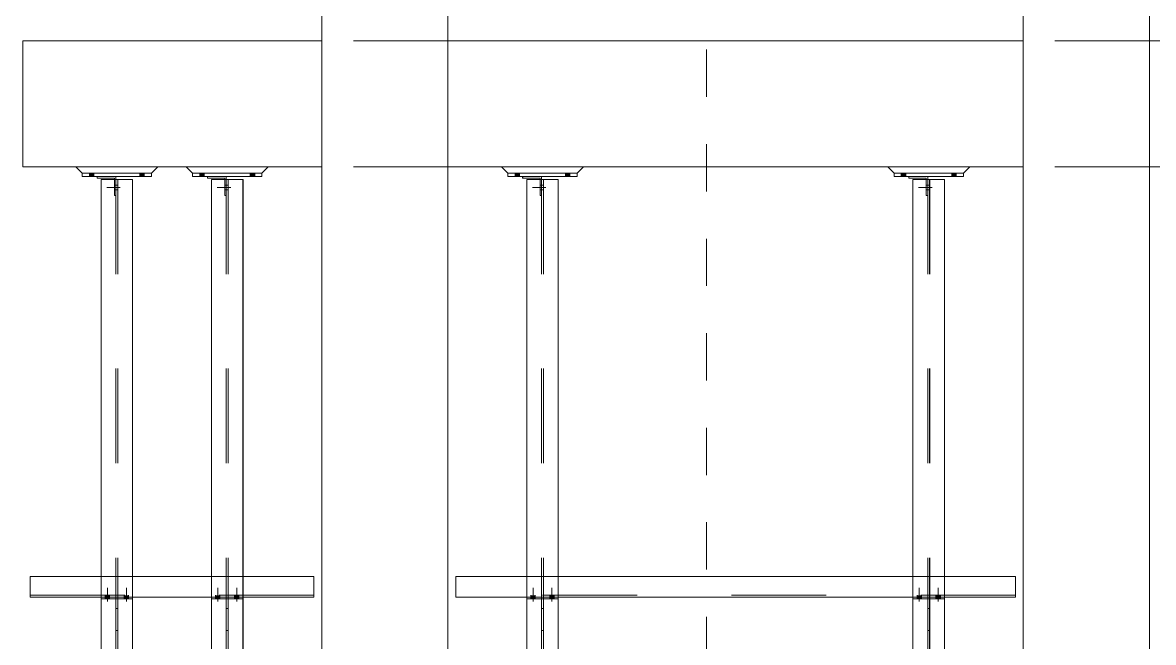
# Model space of a CAD drawing. Header units: millimetres. Extents: x 663313 to 1226001, y 1431724 to 1620898.
# Drawn here: x 663533.682 to 663537.268, y 1524736.159 to 1524738.126 of the extents above; entities that cross this region are included whole.
import ezdxf

# ---------------------------------------------------------------- set-up
doc = ezdxf.new("R2010")
doc.units = ezdxf.units.MM
for name, pattern in [('XKITLINE00', [0]), ('XKITLINE01', [4, 1, -1, 1, -1]), ('XKITLINE02', [4, 2, -2])]:
    doc.linetypes.add(name, pattern=pattern)
for name, color, linetype, lineweight in [('Bolt', 7, 'Continuous', 0), ('Part', 7, 'Continuous', 0), ('S-GRID', 7, 'Continuous', 9)]:
    doc.layers.add(name, color=color, linetype=linetype, lineweight=lineweight)
doc.layers.add('VPORT', color=7, linetype='Continuous')

# ---------------------------------------------------------------- blocks, each defined once
blk = doc.blocks.new('*A14401913')
at = {"layer": 'Part', "color": 7, "linetype": 'XKITLINE00', "lineweight": 0}
for p, q in [((272.944726, 168.991804), (266.625745, 168.991804)), ((266.625745, 168.991804), (266.625745, 166.325138)), ((287.777122, 168.991804), (275.612134, 168.991804)), ((309.611356, 168.991804), (290.444528, 168.991804)), ((267.745231, 166.325138), (266.625745, 166.325138)), ((270.078564, 166.325138), (269.478564, 166.325138)), ((272.944726, 166.325138), (271.811897, 166.325138)), ((276.745229, 166.325138), (275.612134, 166.325138)), ((284.910925, 166.325138), (278.478562, 166.325138)), ((287.777122, 166.325138), (286.644258, 166.325138)), ((291.578538, 166.325138), (290.444528, 166.325138))]:
    blk.add_line(p, q, dxfattribs=at)
at = {"layer": 'Part', "color": 7, "linetype": 'XKITLINE02', "lineweight": 0}
for p, q in [((275.612134, 168.991804), (272.944726, 168.991804)), ((290.444528, 168.991804), (287.777122, 168.991804)), ((269.478564, 166.325138), (267.745231, 166.325138)), ((271.811897, 166.325138), (270.078564, 166.325138)), ((275.612134, 166.325138), (272.944726, 166.325138)), ((278.478562, 166.325138), (276.745229, 166.325138)), ((286.644258, 166.325138), (284.910925, 166.325138)), ((290.444528, 166.325138), (287.777122, 166.325138))]:
    blk.add_line(p, q, dxfattribs=at)
blk = doc.blocks.new('*A14421915')
at = {"layer": 'Part', "color": 7, "linetype": 'XKITLINE00', "lineweight": 0}
for p, q in [((275.778058, 157.225138), (275.778058, 157.658471)), ((275.778058, 157.658471), (275.778097, 157.658471)), ((287.611045, 157.658471), (275.778058, 157.658471)), ((287.610436, 157.658471), (287.610436, 157.225138)), ((287.611006, 157.265138), (287.611006, 157.658471)), ((287.611045, 157.225138), (275.778058, 157.225138)), ((287.611006, 157.265138), (287.610436, 157.265138)), ((287.610475, 157.265138), (287.611006, 157.265138)), ((287.611045, 157.265138), (287.611045, 157.225138))]:
    blk.add_line(p, q, dxfattribs=at)
at = {"layer": 'Part', "color": 7, "linetype": 'XKITLINE02', "lineweight": 0}
for p, q in [((275.778097, 157.658471), (275.778097, 157.265138)), ((275.778629, 157.265138), (275.778629, 157.658471)), ((275.778629, 157.658471), (275.778668, 157.658471)), ((275.778668, 157.658471), (275.778668, 157.225138)), ((287.610475, 157.658471), (287.610436, 157.658471)), ((287.610475, 157.265138), (287.610475, 157.658471)), ((287.611045, 157.658471), (287.611006, 157.658471)), ((287.611045, 157.658471), (287.611045, 157.265138)), ((275.778668, 157.225138), (275.778058, 157.225138)), ((275.778097, 157.265138), (275.778629, 157.265138)), ((287.610436, 157.265138), (275.778097, 157.265138))]:
    blk.add_line(p, q, dxfattribs=at)
blk = doc.blocks.new('*A15522025')
at = {"layer": 'Bolt'}
for points in [[(268.458, 157.265), (268.458, 157.225), (268.365, 157.225), (268.365, 157.265)], [(268.459, 157.225), (268.459, 157.185), (268.365, 157.185), (268.365, 157.225)], [(268.858, 157.265), (268.858, 157.225), (268.765, 157.225), (268.765, 157.265)], [(268.859, 157.225), (268.859, 157.185), (268.765, 157.185), (268.765, 157.225)]]:
    blk.add_hatch(color=7, dxfattribs=at).paths.add_polyline_path(points, flags=17)
at = {"layer": 'Bolt', "color": 7, "linetype": 'XKITLINE00', "lineweight": 0}
for p, q in [((268.412, 157.132), (268.412, 157.418)), ((268.812, 157.132), (268.812, 157.418)), ((268.365, 157.225), (268.365, 157.265)), ((268.365, 157.185), (268.365, 157.225)), ((268.458, 157.225), (268.458, 157.265)), ((268.459, 157.185), (268.459, 157.225)), ((268.765, 157.225), (268.765, 157.265)), ((268.765, 157.185), (268.765, 157.225)), ((268.858, 157.225), (268.858, 157.265)), ((268.859, 157.185), (268.859, 157.225))]:
    blk.add_line(p, q, dxfattribs=at)
blk = doc.blocks.new('*A15532026')
at = {"layer": 'Part', "color": 7, "linetype": 'XKITLINE00', "lineweight": 0}
for p, q in [((268.591434, 156.985138), (268.591434, 157.185138)), ((268.631434, 157.185138), (268.591434, 157.185138)), ((268.631434, 156.985138), (268.631434, 157.185138)), ((268.63202, 156.518471), (268.63202, 157.185138)), ((268.591873, 156.518471), (268.591434, 156.985138)), ((268.591434, 156.985138), (268.631434, 156.985138)), ((268.631434, 156.985138), (268.631873, 156.518471)), ((268.63202, 156.518471), (268.591873, 156.518471)), ((268.631873, 156.518471), (268.63202, 156.518471))]:
    blk.add_line(p, q, dxfattribs=at)
at = {"layer": 'Part', "color": 7, "linetype": 'XKITLINE02', "lineweight": 0}
for p, q in [((268.591434, 157.185138), (268.59202, 157.185138)), ((268.59202, 157.185138), (268.59202, 156.518471)), ((268.631434, 157.185138), (268.63202, 157.185138)), ((268.63202, 157.185138), (268.631434, 157.185138)), ((268.59202, 156.518471), (268.591873, 156.518471))]:
    blk.add_line(p, q, dxfattribs=at)
blk = doc.blocks.new('*A15542027')
at = {"layer": 'Part', "color": 7, "linetype": 'XKITLINE00', "lineweight": 0}
for p, q in [((268.278101, 157.185138), (268.278101, 157.225138)), ((268.944768, 157.185138), (268.278101, 157.185138)), ((268.944768, 157.185138), (268.944768, 157.225138)), ((268.945353, 157.185138), (268.944768, 157.185138)), ((268.945353, 157.185138), (268.944768, 157.185138)), ((268.945353, 157.225138), (268.945353, 157.185138))]:
    blk.add_line(p, q, dxfattribs=at)
at = {"layer": 'Part', "color": 7, "linetype": 'XKITLINE02', "lineweight": 0}
for p, q in [((268.945353, 157.225138), (268.278101, 157.225138)), ((268.278686, 157.185138), (268.278686, 157.225138)), ((268.944768, 157.225138), (268.945353, 157.225138))]:
    blk.add_line(p, q, dxfattribs=at)
blk = doc.blocks.new('*A15552028')
at = {"layer": 'Bolt'}
for points in [[(270.792, 157.265), (270.792, 157.225), (270.698, 157.225), (270.698, 157.265)], [(270.792, 157.225), (270.792, 157.185), (270.698, 157.185), (270.698, 157.225)], [(271.192, 157.265), (271.192, 157.225), (271.098, 157.225), (271.098, 157.265)], [(271.192, 157.225), (271.192, 157.185), (271.098, 157.185), (271.098, 157.225)]]:
    blk.add_hatch(color=7, dxfattribs=at).paths.add_polyline_path(points, flags=17)
at = {"layer": 'Bolt', "color": 7, "linetype": 'XKITLINE00', "lineweight": 0}
for p, q in [((270.745, 157.132), (270.745, 157.418)), ((271.145, 157.132), (271.145, 157.418)), ((270.698, 157.225), (270.698, 157.265)), ((270.698, 157.185), (270.698, 157.225)), ((270.792, 157.225), (270.792, 157.265)), ((270.792, 157.185), (270.792, 157.225)), ((271.098, 157.225), (271.098, 157.265)), ((271.098, 157.185), (271.098, 157.225)), ((271.192, 157.225), (271.192, 157.265)), ((271.192, 157.185), (271.192, 157.225))]:
    blk.add_line(p, q, dxfattribs=at)
blk = doc.blocks.new('*A15562029')
at = {"layer": 'Part', "color": 7, "linetype": 'XKITLINE00', "lineweight": 0}
for p, q in [((270.924767, 156.985138), (270.924767, 157.185138)), ((270.964767, 157.185138), (270.924767, 157.185138)), ((270.964767, 156.985138), (270.964767, 157.185138)), ((270.965352, 156.518471), (270.965352, 157.185138)), ((270.925206, 156.518471), (270.924767, 156.985138)), ((270.924767, 156.985138), (270.964767, 156.985138)), ((270.964767, 156.985138), (270.965206, 156.518471)), ((270.965352, 156.518471), (270.925206, 156.518471)), ((270.965206, 156.518471), (270.965352, 156.518471))]:
    blk.add_line(p, q, dxfattribs=at)
at = {"layer": 'Part', "color": 7, "linetype": 'XKITLINE02', "lineweight": 0}
for p, q in [((270.924767, 157.185138), (270.925352, 157.185138)), ((270.925352, 157.185138), (270.925352, 156.518471)), ((270.964767, 157.185138), (270.965352, 157.185138)), ((270.965352, 157.185138), (270.964767, 157.185138)), ((270.925352, 156.518471), (270.925206, 156.518471))]:
    blk.add_line(p, q, dxfattribs=at)
blk = doc.blocks.new('*A15572030')
at = {"layer": 'Part', "color": 7, "linetype": 'XKITLINE00', "lineweight": 0}
for p, q in [((270.611434, 157.185138), (270.611434, 157.225138)), ((271.2781, 157.185138), (270.611434, 157.185138)), ((271.2781, 157.185138), (271.2781, 157.225138)), ((271.278686, 157.185138), (271.2781, 157.185138)), ((271.278686, 157.185138), (271.2781, 157.185138)), ((271.278686, 157.225138), (271.278686, 157.185138))]:
    blk.add_line(p, q, dxfattribs=at)
at = {"layer": 'Part', "color": 7, "linetype": 'XKITLINE02', "lineweight": 0}
for p, q in [((271.278686, 157.225138), (270.611434, 157.225138)), ((270.612019, 157.185138), (270.612019, 157.225138)), ((271.2781, 157.225138), (271.278686, 157.225138))]:
    blk.add_line(p, q, dxfattribs=at)
blk = doc.blocks.new('*A15682041')
at = {"layer": 'Part', "color": 7, "linetype": 'XKITLINE00', "lineweight": 0}
for p, q in [((266.778108, 157.225138), (266.778108, 157.658471)), ((266.778108, 157.658471), (266.778147, 157.658471)), ((272.778668, 157.658471), (266.778108, 157.658471)), ((272.778059, 157.658471), (272.778059, 157.225138)), ((272.778629, 157.265138), (272.778629, 157.658471)), ((272.778668, 157.225138), (266.778108, 157.225138)), ((272.778629, 157.265138), (272.778059, 157.265138)), ((272.778098, 157.265138), (272.778629, 157.265138)), ((272.778668, 157.265138), (272.778668, 157.225138))]:
    blk.add_line(p, q, dxfattribs=at)
at = {"layer": 'Part', "color": 7, "linetype": 'XKITLINE02', "lineweight": 0}
for p, q in [((266.778147, 157.658471), (266.778147, 157.265138)), ((266.778678, 157.265138), (266.778678, 157.658471)), ((266.778678, 157.658471), (266.778717, 157.658471)), ((266.778717, 157.658471), (266.778717, 157.225138)), ((272.778098, 157.658471), (272.778059, 157.658471)), ((272.778098, 157.265138), (272.778098, 157.658471)), ((272.778668, 157.658471), (272.778629, 157.658471)), ((272.778668, 157.658471), (272.778668, 157.265138)), ((266.778717, 157.225138), (266.778108, 157.225138)), ((266.778147, 157.265138), (266.778678, 157.265138)), ((272.778059, 157.265138), (266.778147, 157.265138))]:
    blk.add_line(p, q, dxfattribs=at)
blk = doc.blocks.new('*A15692042')
at = {"layer": 'Part', "color": 7, "linetype": 'XKITLINE00', "lineweight": 0}
for p, q in [((268.945353, 166.058471), (268.278686, 166.058471)), ((268.278686, 166.058471), (268.278686, 157.658471)), ((268.945392, 166.058471), (268.945353, 166.058471)), ((268.945801, 166.058471), (268.945353, 166.058471)), ((268.945353, 166.058471), (268.945353, 157.658471)), ((268.945801, 166.058471), (268.945801, 157.658471)), ((268.94584, 166.058471), (268.945801, 166.058471)), ((268.278686, 157.185138), (268.278686, 154.658471)), ((268.945353, 157.225138), (268.945353, 154.658471)), ((268.945801, 157.225138), (268.945801, 154.658471)), ((268.278725, 154.658471), (268.278686, 154.658471)), ((268.278686, 154.658471), (268.945353, 154.658471)), ((268.945353, 154.658471), (268.945392, 154.658471)), ((268.945801, 154.658471), (268.945353, 154.658471)), ((268.945801, 154.658471), (268.94584, 154.658471))]:
    blk.add_line(p, q, dxfattribs=at)
at = {"layer": 'Part', "color": 7, "linetype": 'XKITLINE02', "lineweight": 0}
for p, q in [((268.278725, 166.058471), (268.278725, 154.658471)), ((268.279135, 166.058471), (268.279135, 154.658471)), ((268.279174, 154.658471), (268.279174, 166.058471)), ((268.592059, 166.058471), (268.592059, 154.658471)), ((268.592468, 166.058471), (268.592468, 154.658471)), ((268.632059, 166.058471), (268.632059, 154.658471)), ((268.632468, 166.058471), (268.632468, 154.658471)), ((268.94584, 166.058471), (268.945353, 166.058471)), ((268.945392, 154.658471), (268.945392, 166.058471)), ((268.94584, 154.658471), (268.94584, 166.058471)), ((268.278686, 157.658471), (268.278686, 157.185138)), ((268.945353, 157.658471), (268.945353, 157.225138)), ((268.945801, 157.658471), (268.945801, 157.225138)), ((268.94584, 154.658471), (268.945353, 154.658471))]:
    blk.add_line(p, q, dxfattribs=at)
blk = doc.blocks.new('*A15702043')
at = {"layer": 'Part', "color": 7, "linetype": 'XKITLINE00', "lineweight": 0}
for p, q in [((271.278686, 166.058471), (270.612019, 166.058471)), ((270.612019, 166.058471), (270.612019, 157.658471)), ((271.278725, 166.058471), (271.278686, 166.058471)), ((271.279134, 166.058471), (271.278686, 166.058471)), ((271.278686, 166.058471), (271.278686, 157.658471)), ((271.279134, 166.058471), (271.279134, 157.658471)), ((271.279173, 166.058471), (271.279134, 166.058471)), ((270.612019, 157.185138), (270.612019, 154.658471)), ((271.278686, 157.225138), (271.278686, 154.658471)), ((271.279134, 157.225138), (271.279134, 154.658471)), ((270.612058, 154.658471), (270.612019, 154.658471)), ((270.612019, 154.658471), (271.278686, 154.658471)), ((271.278686, 154.658471), (271.278725, 154.658471)), ((271.279134, 154.658471), (271.278686, 154.658471)), ((271.279134, 154.658471), (271.279173, 154.658471))]:
    blk.add_line(p, q, dxfattribs=at)
at = {"layer": 'Part', "color": 7, "linetype": 'XKITLINE02', "lineweight": 0}
for p, q in [((270.612058, 166.058471), (270.612058, 154.658471)), ((270.612468, 166.058471), (270.612468, 154.658471)), ((270.612507, 154.658471), (270.612507, 166.058471)), ((270.925391, 166.058471), (270.925391, 154.658471)), ((270.925801, 166.058471), (270.925801, 154.658471)), ((270.965391, 166.058471), (270.965391, 154.658471)), ((270.965801, 166.058471), (270.965801, 154.658471)), ((271.279173, 166.058471), (271.278686, 166.058471)), ((271.278725, 154.658471), (271.278725, 166.058471)), ((271.279173, 154.658471), (271.279173, 166.058471)), ((270.612019, 157.658471), (270.612019, 157.185138)), ((271.278686, 157.658471), (271.278686, 157.225138)), ((271.279134, 157.658471), (271.279134, 157.225138)), ((271.279173, 154.658471), (271.278686, 154.658471))]:
    blk.add_line(p, q, dxfattribs=at)
blk = doc.blocks.new('*A15712044')
at = {"layer": 'Bolt'}
for points in [[(268.126, 166.192), (268.126, 166.125), (268.032, 166.125), (268.032, 166.192)], [(269.192, 166.192), (269.192, 166.125), (269.099, 166.125), (269.099, 166.192)]]:
    blk.add_hatch(color=7, dxfattribs=at).paths.add_polyline_path(points, flags=17)
at = {"layer": 'Bolt', "color": 7, "linetype": 'XKITLINE00', "lineweight": 0}
for p, q in [((268.032, 166.192), (268.032, 166.125)), ((268.079, 166.192), (268.079, 166.125)), ((268.126, 166.192), (268.126, 166.125)), ((269.099, 166.192), (269.099, 166.125)), ((269.146, 166.192), (269.146, 166.125)), ((269.192, 166.192), (269.192, 166.125))]:
    blk.add_line(p, q, dxfattribs=at)
blk = doc.blocks.new('*A15722045')
at = {"layer": 'Bolt', "color": 7, "linetype": 'XKITLINE02', "lineweight": 0}
for p, q in [((268.592358, 165.938471), (268.559025, 165.938471)), ((268.632297, 165.938471), (268.592297, 165.938471)), ((268.685063, 165.891804), (268.39893, 165.891804)), ((268.592168, 165.845138), (268.558835, 165.845138)), ((268.632229, 165.845138), (268.592229, 165.845138))]:
    blk.add_line(p, q, dxfattribs=at)
blk = doc.blocks.new('*A15732046')
at = {"layer": 'Part', "color": 7, "linetype": 'XKITLINE00', "lineweight": 0}
for p, q in [((268.192117, 166.125138), (268.192117, 166.091804)), ((268.192117, 166.091804), (268.558784, 166.091804)), ((268.558784, 166.091804), (268.558784, 166.058471)), ((268.592117, 166.125138), (268.592117, 166.058471)), ((268.59241, 166.125138), (268.59241, 166.058471))]:
    blk.add_line(p, q, dxfattribs=at)
at = {"layer": 'Part', "color": 7, "linetype": 'XKITLINE02', "lineweight": 0}
for p, q in [((268.59241, 166.125138), (268.192117, 166.125138)), ((268.19241, 166.091804), (268.19241, 166.125138)), ((268.559076, 166.091804), (268.558784, 166.091804)), ((268.558784, 166.058471), (268.558784, 165.725138)), ((268.559076, 165.725138), (268.559076, 166.091804)), ((268.592117, 166.058471), (268.592117, 165.725138)), ((268.59241, 166.058471), (268.59241, 165.725138)), ((268.59241, 165.725138), (268.558784, 165.725138))]:
    blk.add_line(p, q, dxfattribs=at)
blk = doc.blocks.new('*A15742047')
at = {"layer": 'Part', "color": 7, "linetype": 'XKITLINE00', "lineweight": 0}
for p, q in [((267.878662, 166.191804), (267.745231, 166.325138)), ((269.478564, 166.325138), (267.745231, 166.325138)), ((269.345328, 166.191804), (267.878662, 166.191804)), ((269.345328, 166.191804), (269.478564, 166.325138)), ((269.345865, 166.191804), (269.345328, 166.191804)), ((269.345865, 166.191804), (269.479296, 166.325138)), ((269.478564, 166.325138), (269.478819, 166.325138))]:
    blk.add_line(p, q, dxfattribs=at)
at = {"layer": 'Part', "color": 7, "linetype": 'XKITLINE02', "lineweight": 0}
for p, q in [((267.745963, 166.325138), (267.879198, 166.191804)), ((267.879198, 166.191804), (267.878662, 166.191804)), ((269.479296, 166.325138), (269.478564, 166.325138)), ((269.478819, 166.325138), (269.479296, 166.325138))]:
    blk.add_line(p, q, dxfattribs=at)
blk = doc.blocks.new('*A15752048')
at = {"layer": 'Part', "color": 7, "linetype": 'XKITLINE00', "lineweight": 0}
for p, q in [((269.345328, 166.191804), (267.878662, 166.191804)), ((267.878662, 166.191804), (267.878662, 166.125138)), ((269.345865, 166.191804), (269.345328, 166.191804)), ((269.345328, 166.191804), (269.345865, 166.191804)), ((269.345328, 166.125138), (269.345328, 166.191804)), ((269.345865, 166.125138), (269.345865, 166.191804)), ((269.345328, 166.125138), (267.878662, 166.125138)), ((269.345328, 166.125138), (269.345865, 166.125138)), ((269.345865, 166.125138), (269.345328, 166.125138))]:
    blk.add_line(p, q, dxfattribs=at)
at = {"layer": 'Part', "color": 7, "linetype": 'XKITLINE02', "lineweight": 0}
blk.add_line((267.879198, 166.125138), (267.879198, 166.191804), dxfattribs=at)
blk = doc.blocks.new('*A15762049')
at = {"layer": 'Bolt'}
for points in [[(270.459, 166.192), (270.459, 166.125), (270.366, 166.125), (270.366, 166.192)], [(271.526, 166.192), (271.526, 166.125), (271.432, 166.125), (271.432, 166.192)]]:
    blk.add_hatch(color=7, dxfattribs=at).paths.add_polyline_path(points, flags=17)
at = {"layer": 'Bolt', "color": 7, "linetype": 'XKITLINE00', "lineweight": 0}
for p, q in [((270.366, 166.192), (270.366, 166.125)), ((270.412, 166.192), (270.412, 166.125)), ((270.459, 166.192), (270.459, 166.125)), ((271.432, 166.192), (271.432, 166.125)), ((271.479, 166.192), (271.479, 166.125)), ((271.526, 166.192), (271.526, 166.125))]:
    blk.add_line(p, q, dxfattribs=at)
blk = doc.blocks.new('*A15772050')
at = {"layer": 'Bolt', "color": 7, "linetype": 'XKITLINE02', "lineweight": 0}
for p, q in [((270.925691, 165.938471), (270.892358, 165.938471)), ((270.96563, 165.938471), (270.92563, 165.938471)), ((271.018396, 165.891804), (270.732263, 165.891804)), ((270.925501, 165.845138), (270.892168, 165.845138)), ((270.965562, 165.845138), (270.925562, 165.845138))]:
    blk.add_line(p, q, dxfattribs=at)
blk = doc.blocks.new('*A15782051')
at = {"layer": 'Part', "color": 7, "linetype": 'XKITLINE00', "lineweight": 0}
for p, q in [((270.52545, 166.125138), (270.52545, 166.091804)), ((270.52545, 166.091804), (270.892116, 166.091804)), ((270.892116, 166.091804), (270.892116, 166.058471)), ((270.92545, 166.125138), (270.92545, 166.058471)), ((270.925742, 166.125138), (270.925742, 166.058471))]:
    blk.add_line(p, q, dxfattribs=at)
at = {"layer": 'Part', "color": 7, "linetype": 'XKITLINE02', "lineweight": 0}
for p, q in [((270.925742, 166.125138), (270.52545, 166.125138)), ((270.525742, 166.091804), (270.525742, 166.125138)), ((270.892409, 166.091804), (270.892116, 166.091804)), ((270.892116, 166.058471), (270.892116, 165.725138)), ((270.892409, 165.725138), (270.892409, 166.091804)), ((270.92545, 166.058471), (270.92545, 165.725138)), ((270.925742, 166.058471), (270.925742, 165.725138)), ((270.925742, 165.725138), (270.892116, 165.725138))]:
    blk.add_line(p, q, dxfattribs=at)
blk = doc.blocks.new('*A15792052')
at = {"layer": 'Part', "color": 7, "linetype": 'XKITLINE00', "lineweight": 0}
for p, q in [((270.211995, 166.191804), (270.078564, 166.325138)), ((271.811897, 166.325138), (270.078564, 166.325138)), ((271.678661, 166.191804), (270.211995, 166.191804)), ((271.678661, 166.191804), (271.811897, 166.325138)), ((271.679197, 166.191804), (271.678661, 166.191804)), ((271.812628, 166.325138), (271.679197, 166.191804)), ((271.811897, 166.325138), (271.812152, 166.325138))]:
    blk.add_line(p, q, dxfattribs=at)
at = {"layer": 'Part', "color": 7, "linetype": 'XKITLINE02', "lineweight": 0}
for p, q in [((270.079295, 166.325138), (270.212531, 166.191804)), ((270.212531, 166.191804), (270.211995, 166.191804)), ((271.812628, 166.325138), (271.811897, 166.325138)), ((271.812152, 166.325138), (271.812628, 166.325138))]:
    blk.add_line(p, q, dxfattribs=at)
blk = doc.blocks.new('*A15802053')
at = {"layer": 'Part', "color": 7, "linetype": 'XKITLINE00', "lineweight": 0}
for p, q in [((271.678661, 166.191804), (270.211995, 166.191804)), ((270.211995, 166.191804), (270.211995, 166.125138)), ((271.679197, 166.191804), (271.678661, 166.191804)), ((271.678661, 166.191804), (271.679197, 166.191804)), ((271.678661, 166.125138), (271.678661, 166.191804)), ((271.679197, 166.125138), (271.679197, 166.191804)), ((271.678661, 166.125138), (270.211995, 166.125138)), ((271.678661, 166.125138), (271.679197, 166.125138)), ((271.679197, 166.125138), (271.678661, 166.125138))]:
    blk.add_line(p, q, dxfattribs=at)
at = {"layer": 'Part', "color": 7, "linetype": 'XKITLINE02', "lineweight": 0}
blk.add_line((270.212531, 166.125138), (270.212531, 166.191804), dxfattribs=at)
blk = doc.blocks.new('*A15812054')
at = {"layer": 'Part', "color": 7, "linetype": 'XKITLINE02', "lineweight": 0}
for p, q in [((272.944726, 177.725138), (272.944726, 175.058471)), ((275.612611, 177.725138), (272.944726, 177.725138)), ((272.945945, 154.391804), (272.945945, 177.725138)), ((275.611391, 177.725138), (275.611391, 175.058471)), ((275.611391, 177.725138), (275.612611, 177.725138)), ((275.612611, 177.725138), (275.612611, 175.058471)), ((275.612611, 168.991804), (275.612611, 166.325138)), ((275.612611, 154.391804), (275.611391, 154.391804)), ((275.611391, 154.391804), (275.612611, 154.391804))]:
    blk.add_line(p, q, dxfattribs=at)
at = {"layer": 'Part', "color": 7, "linetype": 'XKITLINE00', "lineweight": 0}
for p, q in [((272.944726, 175.058471), (272.944726, 154.391804)), ((275.611391, 175.058471), (275.611391, 154.391804)), ((275.612611, 175.058471), (275.612611, 168.991804)), ((275.612611, 166.325138), (275.612611, 154.391804)), ((275.611391, 154.391804), (272.944726, 154.391804))]:
    blk.add_line(p, q, dxfattribs=at)
blk = doc.blocks.new('*A18442317')
at = {"layer": 'S-GRID', "color": 7, "linetype": 'XKITLINE01', "lineweight": 0}
blk.add_line((281.07659, 113.807465), (281.07659, 234.909797), dxfattribs=at)
blk = doc.blocks.new('*A18992372')
at = {"layer": 'Bolt'}
for points in [[(277.126, 166.192), (277.126, 166.125), (277.032, 166.125), (277.032, 166.192)], [(278.192, 166.192), (278.192, 166.125), (278.099, 166.125), (278.099, 166.192)]]:
    blk.add_hatch(color=7, dxfattribs=at).paths.add_polyline_path(points, flags=17)
at = {"layer": 'Bolt', "color": 7, "linetype": 'XKITLINE00', "lineweight": 0}
for p, q in [((277.032, 166.192), (277.032, 166.125)), ((277.079, 166.192), (277.079, 166.125)), ((277.126, 166.192), (277.126, 166.125)), ((278.099, 166.192), (278.099, 166.125)), ((278.146, 166.192), (278.146, 166.125)), ((278.192, 166.192), (278.192, 166.125))]:
    blk.add_line(p, q, dxfattribs=at)
blk = doc.blocks.new('*A19002373')
at = {"layer": 'Bolt', "color": 7, "linetype": 'XKITLINE02', "lineweight": 0}
for p, q in [((277.592356, 165.938471), (277.559023, 165.938471)), ((277.632295, 165.938471), (277.592295, 165.938471)), ((277.685061, 165.891804), (277.398928, 165.891804)), ((277.592166, 165.845138), (277.558833, 165.845138)), ((277.632227, 165.845138), (277.592227, 165.845138))]:
    blk.add_line(p, q, dxfattribs=at)
blk = doc.blocks.new('*A19012374')
at = {"layer": 'Part', "color": 7, "linetype": 'XKITLINE00', "lineweight": 0}
for p, q in [((277.192115, 166.125138), (277.192115, 166.091804)), ((277.192115, 166.091804), (277.558781, 166.091804)), ((277.558781, 166.091804), (277.558781, 166.058471)), ((277.592115, 166.125138), (277.592115, 166.058471)), ((277.592407, 166.125138), (277.592407, 166.058471))]:
    blk.add_line(p, q, dxfattribs=at)
at = {"layer": 'Part', "color": 7, "linetype": 'XKITLINE02', "lineweight": 0}
for p, q in [((277.592407, 166.125138), (277.192115, 166.125138)), ((277.192407, 166.091804), (277.192407, 166.125138)), ((277.559074, 166.091804), (277.558781, 166.091804)), ((277.558781, 166.058471), (277.558781, 165.725138)), ((277.559074, 165.725138), (277.559074, 166.091804)), ((277.592115, 166.058471), (277.592115, 165.725138)), ((277.592407, 166.058471), (277.592407, 165.725138)), ((277.592407, 165.725138), (277.558781, 165.725138))]:
    blk.add_line(p, q, dxfattribs=at)
blk = doc.blocks.new('*A19022375')
at = {"layer": 'Part', "color": 7, "linetype": 'XKITLINE00', "lineweight": 0}
for p, q in [((276.87866, 166.191804), (276.745229, 166.325138)), ((278.478562, 166.325138), (276.745229, 166.325138)), ((278.345326, 166.191804), (276.87866, 166.191804)), ((278.345326, 166.191804), (278.478562, 166.325138)), ((278.345862, 166.191804), (278.345326, 166.191804)), ((278.479293, 166.325138), (278.345862, 166.191804)), ((278.478562, 166.325138), (278.478816, 166.325138))]:
    blk.add_line(p, q, dxfattribs=at)
at = {"layer": 'Part', "color": 7, "linetype": 'XKITLINE02', "lineweight": 0}
for p, q in [((276.74596, 166.325138), (276.879196, 166.191804)), ((276.879196, 166.191804), (276.87866, 166.191804)), ((278.479293, 166.325138), (278.478562, 166.325138)), ((278.478816, 166.325138), (278.479293, 166.325138))]:
    blk.add_line(p, q, dxfattribs=at)
blk = doc.blocks.new('*A19032376')
at = {"layer": 'Part', "color": 7, "linetype": 'XKITLINE00', "lineweight": 0}
for p, q in [((278.345326, 166.191804), (276.87866, 166.191804)), ((276.87866, 166.191804), (276.87866, 166.125138)), ((278.345862, 166.191804), (278.345326, 166.191804)), ((278.345326, 166.191804), (278.345862, 166.191804)), ((278.345326, 166.125138), (278.345326, 166.191804)), ((278.345862, 166.125138), (278.345862, 166.191804)), ((278.345326, 166.125138), (276.87866, 166.125138)), ((278.345326, 166.125138), (278.345862, 166.125138)), ((278.345862, 166.125138), (278.345326, 166.125138))]:
    blk.add_line(p, q, dxfattribs=at)
at = {"layer": 'Part', "color": 7, "linetype": 'XKITLINE02', "lineweight": 0}
blk.add_line((276.879196, 166.125138), (276.879196, 166.191804), dxfattribs=at)
blk = doc.blocks.new('*A19042377')
at = {"layer": 'Part', "color": 7, "linetype": 'XKITLINE00', "lineweight": 0}
for p, q in [((286.111047, 166.058471), (285.44438, 166.058471)), ((285.44438, 166.058471), (285.44438, 157.658471)), ((286.111086, 166.058471), (286.111047, 166.058471)), ((286.111496, 166.058471), (286.111047, 166.058471)), ((286.111047, 166.058471), (286.111047, 157.658471)), ((286.111496, 166.058471), (286.111496, 157.658471)), ((286.111535, 166.058471), (286.111496, 166.058471)), ((285.44438, 157.185138), (285.44438, 154.658471)), ((286.111047, 157.225138), (286.111047, 154.658471)), ((286.111496, 157.225138), (286.111496, 154.658471)), ((285.444419, 154.658471), (285.44438, 154.658471)), ((285.44438, 154.658471), (286.111047, 154.658471)), ((286.111047, 154.658471), (286.111086, 154.658471)), ((286.111496, 154.658471), (286.111047, 154.658471)), ((286.111496, 154.658471), (286.111535, 154.658471))]:
    blk.add_line(p, q, dxfattribs=at)
at = {"layer": 'Part', "color": 7, "linetype": 'XKITLINE02', "lineweight": 0}
for p, q in [((285.444419, 166.058471), (285.444419, 154.658471)), ((285.444829, 166.058471), (285.444829, 154.658471)), ((285.444868, 154.658471), (285.444868, 166.058471)), ((285.757753, 166.058471), (285.757753, 154.658471)), ((285.758162, 166.058471), (285.758162, 154.658471)), ((285.797753, 166.058471), (285.797753, 154.658471)), ((285.798162, 166.058471), (285.798162, 154.658471)), ((286.111535, 166.058471), (286.111047, 166.058471)), ((286.111086, 154.658471), (286.111086, 166.058471)), ((286.111535, 154.658471), (286.111535, 166.058471)), ((285.44438, 157.658471), (285.44438, 157.185138)), ((286.111047, 157.658471), (286.111047, 157.225138)), ((286.111496, 157.658471), (286.111496, 157.225138)), ((286.111535, 154.658471), (286.111047, 154.658471))]:
    blk.add_line(p, q, dxfattribs=at)
blk = doc.blocks.new('*A19062379')
at = {"layer": 'Bolt'}
for points in [[(285.291, 166.192), (285.291, 166.125), (285.198, 166.125), (285.198, 166.192)], [(286.358, 166.192), (286.358, 166.125), (286.265, 166.125), (286.265, 166.192)]]:
    blk.add_hatch(color=7, dxfattribs=at).paths.add_polyline_path(points, flags=17)
at = {"layer": 'Bolt', "color": 7, "linetype": 'XKITLINE00', "lineweight": 0}
for p, q in [((285.198, 166.192), (285.198, 166.125)), ((285.245, 166.192), (285.245, 166.125)), ((285.291, 166.192), (285.291, 166.125)), ((286.265, 166.192), (286.265, 166.125)), ((286.311, 166.192), (286.311, 166.125)), ((286.358, 166.192), (286.358, 166.125))]:
    blk.add_line(p, q, dxfattribs=at)
blk = doc.blocks.new('*A19072380')
at = {"layer": 'Bolt', "color": 7, "linetype": 'XKITLINE02', "lineweight": 0}
for p, q in [((285.758053, 165.938471), (285.724719, 165.938471)), ((285.797992, 165.938471), (285.757992, 165.938471)), ((285.850757, 165.891804), (285.564624, 165.891804)), ((285.757862, 165.845138), (285.724529, 165.845138)), ((285.797923, 165.845138), (285.757923, 165.845138))]:
    blk.add_line(p, q, dxfattribs=at)
blk = doc.blocks.new('*A19082381')
at = {"layer": 'Part', "color": 7, "linetype": 'XKITLINE00', "lineweight": 0}
for p, q in [((285.357811, 166.125138), (285.357811, 166.091804)), ((285.357811, 166.091804), (285.724478, 166.091804)), ((285.724478, 166.091804), (285.724478, 166.058471)), ((285.757811, 166.125138), (285.757811, 166.058471)), ((285.758104, 166.125138), (285.758104, 166.058471))]:
    blk.add_line(p, q, dxfattribs=at)
at = {"layer": 'Part', "color": 7, "linetype": 'XKITLINE02', "lineweight": 0}
for p, q in [((285.758104, 166.125138), (285.357811, 166.125138)), ((285.358104, 166.091804), (285.358104, 166.125138)), ((285.72477, 166.091804), (285.724478, 166.091804)), ((285.724478, 166.058471), (285.724478, 165.725138)), ((285.72477, 165.725138), (285.72477, 166.091804)), ((285.757811, 166.058471), (285.757811, 165.725138)), ((285.758104, 166.058471), (285.758104, 165.725138)), ((285.758104, 165.725138), (285.724478, 165.725138))]:
    blk.add_line(p, q, dxfattribs=at)
blk = doc.blocks.new('*A19092382')
at = {"layer": 'Part', "color": 7, "linetype": 'XKITLINE00', "lineweight": 0}
for p, q in [((285.044356, 166.191804), (284.910925, 166.325138)), ((286.644258, 166.325138), (284.910925, 166.325138)), ((286.511022, 166.191804), (285.044356, 166.191804)), ((286.511022, 166.191804), (286.644258, 166.325138)), ((286.511559, 166.191804), (286.511022, 166.191804)), ((286.64499, 166.325138), (286.511559, 166.191804)), ((286.644258, 166.325138), (286.644511, 166.325138))]:
    blk.add_line(p, q, dxfattribs=at)
at = {"layer": 'Part', "color": 7, "linetype": 'XKITLINE02', "lineweight": 0}
for p, q in [((284.911657, 166.325138), (285.044893, 166.191804)), ((285.044893, 166.191804), (285.044356, 166.191804)), ((286.64499, 166.325138), (286.644258, 166.325138)), ((286.644511, 166.325138), (286.64499, 166.325138))]:
    blk.add_line(p, q, dxfattribs=at)
blk = doc.blocks.new('*A19102383')
at = {"layer": 'Part', "color": 7, "linetype": 'XKITLINE00', "lineweight": 0}
for p, q in [((286.511022, 166.191804), (285.044356, 166.191804)), ((285.044356, 166.191804), (285.044356, 166.125138)), ((286.511559, 166.191804), (286.511022, 166.191804)), ((286.511022, 166.191804), (286.511559, 166.191804)), ((286.511022, 166.125138), (286.511022, 166.191804)), ((286.511559, 166.125138), (286.511559, 166.191804)), ((286.511022, 166.125138), (285.044356, 166.125138)), ((286.511022, 166.125138), (286.511559, 166.125138)), ((286.511559, 166.125138), (286.511022, 166.125138))]:
    blk.add_line(p, q, dxfattribs=at)
at = {"layer": 'Part', "color": 7, "linetype": 'XKITLINE02', "lineweight": 0}
blk.add_line((285.044893, 166.125138), (285.044893, 166.191804), dxfattribs=at)
blk = doc.blocks.new('*A19682441')
at = {"layer": 'Part', "color": 7, "linetype": 'XKITLINE02', "lineweight": 0}
for p, q in [((287.777122, 177.725138), (287.777122, 175.058471)), ((290.445007, 177.725138), (287.777122, 177.725138)), ((287.778341, 154.391804), (287.778341, 177.725138)), ((290.443788, 177.725138), (290.443788, 175.058471)), ((290.443788, 177.725138), (290.445007, 177.725138)), ((290.445007, 177.725138), (290.445007, 175.058471)), ((290.445007, 168.991804), (290.445007, 166.325138)), ((290.445007, 154.391804), (290.443788, 154.391804)), ((290.443788, 154.391804), (290.445007, 154.391804))]:
    blk.add_line(p, q, dxfattribs=at)
at = {"layer": 'Part', "color": 7, "linetype": 'XKITLINE00', "lineweight": 0}
for p, q in [((287.777122, 175.058471), (287.777122, 154.391804)), ((290.443788, 175.058471), (290.443788, 154.391804)), ((290.445007, 175.058471), (290.445007, 168.991804)), ((290.445007, 166.325138), (290.445007, 154.391804)), ((290.443788, 154.391804), (287.777122, 154.391804))]:
    blk.add_line(p, q, dxfattribs=at)
blk = doc.blocks.new('*A19742447')
at = {"layer": 'Part', "color": 7, "linetype": 'XKITLINE00', "lineweight": 0}
for p, q in [((277.278099, 157.185138), (277.278099, 157.225138)), ((277.944765, 157.185138), (277.278099, 157.185138)), ((277.944765, 157.185138), (277.944765, 157.225138)), ((277.94535, 157.185138), (277.944765, 157.185138)), ((277.94535, 157.185138), (277.944765, 157.185138)), ((277.94535, 157.225138), (277.94535, 157.185138))]:
    blk.add_line(p, q, dxfattribs=at)
at = {"layer": 'Part', "color": 7, "linetype": 'XKITLINE02', "lineweight": 0}
for p, q in [((277.94535, 157.225138), (277.278099, 157.225138)), ((277.278684, 157.185138), (277.278684, 157.225138)), ((277.944765, 157.225138), (277.94535, 157.225138))]:
    blk.add_line(p, q, dxfattribs=at)
blk = doc.blocks.new('*A19752448')
at = {"layer": 'Part', "color": 7, "linetype": 'XKITLINE00', "lineweight": 0}
for p, q in [((277.591432, 156.985138), (277.591432, 157.185138)), ((277.631432, 157.185138), (277.591432, 157.185138)), ((277.631432, 156.985138), (277.631432, 157.185138)), ((277.632017, 156.518471), (277.632017, 157.185138)), ((277.591871, 156.518471), (277.591432, 156.985138)), ((277.591432, 156.985138), (277.631432, 156.985138)), ((277.631432, 156.985138), (277.631871, 156.518471)), ((277.632017, 156.518471), (277.591871, 156.518471)), ((277.631871, 156.518471), (277.632017, 156.518471))]:
    blk.add_line(p, q, dxfattribs=at)
at = {"layer": 'Part', "color": 7, "linetype": 'XKITLINE02', "lineweight": 0}
for p, q in [((277.591432, 157.185138), (277.592017, 157.185138)), ((277.592017, 157.185138), (277.592017, 156.518471)), ((277.631432, 157.185138), (277.632017, 157.185138)), ((277.632017, 157.185138), (277.631432, 157.185138)), ((277.592017, 156.518471), (277.591871, 156.518471))]:
    blk.add_line(p, q, dxfattribs=at)
blk = doc.blocks.new('*A19762449')
at = {"layer": 'Bolt'}
for points in [[(277.458, 157.265), (277.458, 157.225), (277.365, 157.225), (277.365, 157.265)], [(277.458, 157.225), (277.458, 157.185), (277.365, 157.185), (277.365, 157.225)], [(277.858, 157.265), (277.858, 157.225), (277.765, 157.225), (277.765, 157.265)], [(277.858, 157.225), (277.858, 157.185), (277.765, 157.185), (277.765, 157.225)]]:
    blk.add_hatch(color=7, dxfattribs=at).paths.add_polyline_path(points, flags=17)
at = {"layer": 'Bolt', "color": 7, "linetype": 'XKITLINE00', "lineweight": 0}
for p, q in [((277.412, 157.132), (277.412, 157.418)), ((277.812, 157.132), (277.812, 157.418)), ((277.365, 157.225), (277.365, 157.265)), ((277.365, 157.185), (277.365, 157.225)), ((277.458, 157.225), (277.458, 157.265)), ((277.458, 157.185), (277.458, 157.225)), ((277.765, 157.225), (277.765, 157.265)), ((277.765, 157.185), (277.765, 157.225)), ((277.858, 157.225), (277.858, 157.265)), ((277.858, 157.185), (277.858, 157.225))]:
    blk.add_line(p, q, dxfattribs=at)
blk = doc.blocks.new('*A19872460')
at = {"layer": 'Part', "color": 7, "linetype": 'XKITLINE00', "lineweight": 0}
for p, q in [((285.443795, 157.185138), (285.443795, 157.225138)), ((286.110462, 157.185138), (285.443795, 157.185138)), ((286.110462, 157.185138), (286.110462, 157.225138)), ((286.111047, 157.185138), (286.110462, 157.185138)), ((286.111047, 157.185138), (286.110462, 157.185138)), ((286.111047, 157.225138), (286.111047, 157.185138))]:
    blk.add_line(p, q, dxfattribs=at)
at = {"layer": 'Part', "color": 7, "linetype": 'XKITLINE02', "lineweight": 0}
for p, q in [((286.111047, 157.225138), (285.443795, 157.225138)), ((285.44438, 157.185138), (285.44438, 157.225138)), ((286.110462, 157.225138), (286.111047, 157.225138))]:
    blk.add_line(p, q, dxfattribs=at)
blk = doc.blocks.new('*A19882461')
at = {"layer": 'Part', "color": 7, "linetype": 'XKITLINE00', "lineweight": 0}
for p, q in [((285.757129, 156.985138), (285.757129, 157.185138)), ((285.797129, 157.185138), (285.757129, 157.185138)), ((285.797129, 156.985138), (285.797129, 157.185138)), ((285.797714, 156.518471), (285.797714, 157.185138)), ((285.757567, 156.518471), (285.757129, 156.985138)), ((285.757129, 156.985138), (285.797129, 156.985138)), ((285.797129, 156.985138), (285.797567, 156.518471)), ((285.797714, 156.518471), (285.757567, 156.518471)), ((285.797567, 156.518471), (285.797714, 156.518471))]:
    blk.add_line(p, q, dxfattribs=at)
at = {"layer": 'Part', "color": 7, "linetype": 'XKITLINE02', "lineweight": 0}
for p, q in [((285.757129, 157.185138), (285.757714, 157.185138)), ((285.757714, 157.185138), (285.757714, 156.518471)), ((285.797129, 157.185138), (285.797714, 157.185138)), ((285.797714, 157.185138), (285.797129, 157.185138)), ((285.757714, 156.518471), (285.757567, 156.518471))]:
    blk.add_line(p, q, dxfattribs=at)
blk = doc.blocks.new('*A19892462')
at = {"layer": 'Bolt'}
for points in [[(285.624, 157.265), (285.624, 157.225), (285.531, 157.225), (285.531, 157.265)], [(285.624, 157.225), (285.624, 157.185), (285.531, 157.185), (285.531, 157.225)], [(286.024, 157.265), (286.024, 157.225), (285.931, 157.225), (285.931, 157.265)], [(286.024, 157.225), (286.024, 157.185), (285.931, 157.185), (285.931, 157.225)]]:
    blk.add_hatch(color=7, dxfattribs=at).paths.add_polyline_path(points, flags=17)
at = {"layer": 'Bolt', "color": 7, "linetype": 'XKITLINE00', "lineweight": 0}
for p, q in [((285.577, 157.132), (285.577, 157.418)), ((285.977, 157.132), (285.977, 157.418)), ((285.531, 157.225), (285.531, 157.265)), ((285.531, 157.185), (285.531, 157.225)), ((285.624, 157.225), (285.624, 157.265)), ((285.624, 157.185), (285.624, 157.225)), ((285.931, 157.225), (285.931, 157.265)), ((285.931, 157.185), (285.931, 157.225)), ((286.024, 157.225), (286.024, 157.265)), ((286.024, 157.185), (286.024, 157.225))]:
    blk.add_line(p, q, dxfattribs=at)
blk = doc.blocks.new('*A19932466')
at = {"layer": 'Part', "color": 7, "linetype": 'XKITLINE00', "lineweight": 0}
for p, q in [((277.94535, 166.058471), (277.278684, 166.058471)), ((277.278684, 166.058471), (277.278684, 157.658471)), ((277.945389, 166.058471), (277.94535, 166.058471)), ((277.945799, 166.058471), (277.94535, 166.058471)), ((277.94535, 166.058471), (277.94535, 157.658471)), ((277.945799, 166.058471), (277.945799, 157.658471)), ((277.945838, 166.058471), (277.945799, 166.058471)), ((277.278684, 157.185138), (277.278684, 154.658471)), ((277.94535, 157.225138), (277.94535, 154.658471)), ((277.945799, 157.225138), (277.945799, 154.658471)), ((277.278723, 154.658471), (277.278684, 154.658471)), ((277.278684, 154.658471), (277.94535, 154.658471)), ((277.94535, 154.658471), (277.945389, 154.658471)), ((277.945799, 154.658471), (277.94535, 154.658471)), ((277.945799, 154.658471), (277.945838, 154.658471))]:
    blk.add_line(p, q, dxfattribs=at)
at = {"layer": 'Part', "color": 7, "linetype": 'XKITLINE02', "lineweight": 0}
for p, q in [((277.278723, 166.058471), (277.278723, 154.658471)), ((277.279133, 166.058471), (277.279133, 154.658471)), ((277.279172, 154.658471), (277.279172, 166.058471)), ((277.592056, 166.058471), (277.592056, 154.658471)), ((277.592466, 166.058471), (277.592466, 154.658471)), ((277.632056, 166.058471), (277.632056, 154.658471)), ((277.632466, 166.058471), (277.632466, 154.658471)), ((277.945838, 166.058471), (277.94535, 166.058471)), ((277.945389, 154.658471), (277.945389, 166.058471)), ((277.945838, 154.658471), (277.945838, 166.058471)), ((277.278684, 157.658471), (277.278684, 157.185138)), ((277.94535, 157.658471), (277.94535, 157.225138)), ((277.945799, 157.658471), (277.945799, 157.225138)), ((277.945838, 154.658471), (277.94535, 154.658471))]:
    blk.add_line(p, q, dxfattribs=at)

msp = doc.modelspace()

# ---------------------------------------------------------------- hatches: boundary and pattern name
at = {"layer": 'VPORT'}
h = msp.add_hatch(dxfattribs=at)
h.set_pattern_fill('ANGLE')
h.set_pattern_definition([(235.288, (663627.358, 1524790.5456), (5.74185, -3.9776), [5.08, -1.905]), (325.288, (663627.358, 1524790.5456), (3.9776, 5.74185), [5.08, -1.905])])
h.paths.add_polyline_path([(663617.8537, 1524792.0691), (663619.0867, 1524791.215), (663617.3783, 1524788.7489), (663616.1453, 1524789.603)])
edge = h.paths.add_edge_path(flags=16)
edge.add_line((663617.5126, 1524790.4806), (663617.7194, 1524790.3374))
edge = h.paths.add_edge_path(flags=16)
edge.add_line((663617.5444, 1524790.3056), (663617.6876, 1524790.5124))
h.paths.add_polyline_path([(663612.4437, 1524784.2591), (663613.6767, 1524783.405), (663611.9683, 1524780.9389), (663610.7353, 1524781.793)])
edge = h.paths.add_edge_path(flags=16)
edge.add_line((663612.1026, 1524782.6706), (663612.3094, 1524782.5274))
edge = h.paths.add_edge_path(flags=16)
edge.add_line((663612.1344, 1524782.4956), (663612.2776, 1524782.7024))
h.paths.add_polyline_path([(663604.7567, 1524773.1621), (663605.9897, 1524772.308), (663604.2813, 1524769.8419), (663603.0483, 1524770.696)])
edge = h.paths.add_edge_path(flags=16)
edge.add_line((663604.4156, 1524771.5736), (663604.6224, 1524771.4304))
edge = h.paths.add_edge_path(flags=16)
edge.add_line((663604.4474, 1524771.3986), (663604.5906, 1524771.6054))
h.paths.add_polyline_path([(663599.8027, 1524766.0101), (663601.0357, 1524765.156), (663599.3273, 1524762.6899), (663598.0943, 1524763.544)])
edge = h.paths.add_edge_path(flags=16)
edge.add_line((663599.4616, 1524764.4216), (663599.6684, 1524764.2784))
edge = h.paths.add_edge_path(flags=16)
edge.add_line((663599.4934, 1524764.2466), (663599.6366, 1524764.4534))
h.paths.add_polyline_path([(663592.6837, 1524755.7351), (663593.9167, 1524754.881), (663592.2083, 1524752.4149), (663590.9753, 1524753.269)])
edge = h.paths.add_edge_path(flags=16)
edge.add_line((663592.3426, 1524754.1466), (663592.5494, 1524754.0034))
edge = h.paths.add_edge_path(flags=16)
edge.add_line((663592.3744, 1524753.9716), (663592.5176, 1524754.1784))
h.paths.add_polyline_path([(663585.2817, 1524745.0491), (663586.5147, 1524744.195), (663584.8063, 1524741.7289), (663583.5733, 1524742.583)])
edge = h.paths.add_edge_path(flags=16)
edge.add_line((663584.9406, 1524743.4606), (663585.1474, 1524743.3174))
edge = h.paths.add_edge_path(flags=16)
edge.add_line((663584.9724, 1524743.2856), (663585.1156, 1524743.4924))
h.paths.add_polyline_path([(663578.7897, 1524735.6781), (663580.0227, 1524734.824), (663578.3143, 1524732.3579), (663577.0813, 1524733.212)])
edge = h.paths.add_edge_path(flags=16)
edge.add_line((663578.4486, 1524734.0896), (663578.6554, 1524733.9464))
edge = h.paths.add_edge_path(flags=16)
edge.add_line((663578.4804, 1524733.9146), (663578.6236, 1524734.1214))
h.paths.add_polyline_path([(663572.2977, 1524726.3071), (663573.5307, 1524725.453), (663571.8223, 1524722.9869), (663570.5893, 1524723.841)])
edge = h.paths.add_edge_path(flags=16)
edge.add_line((663571.9566, 1524724.7186), (663572.1634, 1524724.5754))
edge = h.paths.add_edge_path(flags=16)
edge.add_line((663571.9884, 1524724.5436), (663572.1316, 1524724.7504))
h.paths.add_polyline_path([(663565.8057, 1524716.9351), (663567.0387, 1524716.081), (663565.3303, 1524713.6149), (663564.0973, 1524714.469)])
edge = h.paths.add_edge_path(flags=16)
edge.add_line((663565.4646, 1524715.3466), (663565.6714, 1524715.2034))
edge = h.paths.add_edge_path(flags=16)
edge.add_line((663565.4964, 1524715.1716), (663565.6396, 1524715.3784))
h.paths.add_polyline_path([(663559.3147, 1524707.5641), (663560.5477, 1524706.71), (663558.8393, 1524704.2439), (663557.6063, 1524705.098)])
edge = h.paths.add_edge_path(flags=16)
edge.add_line((663558.9736, 1524705.9756), (663559.1804, 1524705.8324))
edge = h.paths.add_edge_path(flags=16)
edge.add_line((663559.0054, 1524705.8006), (663559.1486, 1524706.0074))
h.paths.add_polyline_path([(663552.8227, 1524698.1931), (663554.0557, 1524697.339), (663552.3473, 1524694.8729), (663551.1143, 1524695.727)])
edge = h.paths.add_edge_path(flags=16)
edge.add_line((663552.4816, 1524696.6046), (663552.6884, 1524696.4614))
edge = h.paths.add_edge_path(flags=16)
edge.add_line((663552.5134, 1524696.4296), (663552.6566, 1524696.6364))
h.paths.add_polyline_path([(663546.3307, 1524688.8221), (663547.5637, 1524687.968), (663545.8553, 1524685.5019), (663544.6223, 1524686.356)])
edge = h.paths.add_edge_path(flags=16)
edge.add_line((663545.9896, 1524687.2336), (663546.1964, 1524687.0904))
edge = h.paths.add_edge_path(flags=16)
edge.add_line((663546.0214, 1524687.0586), (663546.1646, 1524687.2654))
h.paths.add_polyline_path([(663539.8387, 1524679.4511), (663541.0717, 1524678.597), (663539.3633, 1524676.1309), (663538.1303, 1524676.985)])
edge = h.paths.add_edge_path(flags=16)
edge.add_line((663539.4976, 1524677.8626), (663539.7044, 1524677.7194))
edge = h.paths.add_edge_path(flags=16)
edge.add_line((663539.5294, 1524677.6876), (663539.6726, 1524677.8944))
h.paths.add_polyline_path([(663533.3477, 1524670.0801), (663534.5807, 1524669.226), (663532.8723, 1524666.7599), (663531.6393, 1524667.614)])
edge = h.paths.add_edge_path(flags=16)
edge.add_line((663533.0066, 1524668.4916), (663533.2134, 1524668.3484))
edge = h.paths.add_edge_path(flags=16)
edge.add_line((663533.0384, 1524668.3166), (663533.1816, 1524668.5234))
h.paths.add_polyline_path([(663526.8557, 1524660.7091), (663528.0887, 1524659.855), (663526.3803, 1524657.3889), (663525.1473, 1524658.243)])
edge = h.paths.add_edge_path(flags=16)
edge.add_line((663526.5146, 1524659.1206), (663526.7214, 1524658.9774))
edge = h.paths.add_edge_path(flags=16)
edge.add_line((663526.5464, 1524658.9456), (663526.6896, 1524659.1524))
h.paths.add_polyline_path([(663520.3637, 1524651.3381), (663521.5967, 1524650.484), (663519.8883, 1524648.0179), (663518.6553, 1524648.872)])
edge = h.paths.add_edge_path(flags=16)
edge.add_line((663520.0226, 1524649.7496), (663520.2294, 1524649.6064))
edge = h.paths.add_edge_path(flags=16)
edge.add_line((663520.0544, 1524649.5746), (663520.1976, 1524649.7814))
h.paths.add_polyline_path([(663513.8717, 1524641.9671), (663515.1047, 1524641.113), (663513.3963, 1524638.6469), (663512.1633, 1524639.501)])
edge = h.paths.add_edge_path(flags=16)
edge.add_line((663513.5306, 1524640.3786), (663513.7374, 1524640.2354))
edge = h.paths.add_edge_path(flags=16)
edge.add_line((663513.5624, 1524640.2036), (663513.7056, 1524640.4104))
h.paths.add_polyline_path([(663507.3807, 1524632.5961), (663508.6137, 1524631.742), (663506.9053, 1524629.2759), (663505.6723, 1524630.13)])
edge = h.paths.add_edge_path(flags=16)
edge.add_line((663507.0396, 1524631.0076), (663507.2464, 1524630.8644))
edge = h.paths.add_edge_path(flags=16)
edge.add_line((663507.0714, 1524630.8326), (663507.2146, 1524631.0394))
h.paths.add_polyline_path([(663500.8887, 1524623.2251), (663502.1217, 1524622.371), (663500.4133, 1524619.9049), (663499.1803, 1524620.759)])
edge = h.paths.add_edge_path(flags=16)
edge.add_line((663500.5476, 1524621.6366), (663500.7544, 1524621.4934))
edge = h.paths.add_edge_path(flags=16)
edge.add_line((663500.5794, 1524621.4616), (663500.7226, 1524621.6684))
h.paths.add_polyline_path([(663494.3967, 1524613.8531), (663495.6297, 1524612.999), (663493.9213, 1524610.5329), (663492.6883, 1524611.387)])
edge = h.paths.add_edge_path(flags=16)
edge.add_line((663494.0556, 1524612.2646), (663494.2624, 1524612.1214))
edge = h.paths.add_edge_path(flags=16)
edge.add_line((663494.0874, 1524612.0896), (663494.2306, 1524612.2964))
h.paths.add_polyline_path([(663487.2787, 1524603.5781), (663488.5117, 1524602.724), (663486.8033, 1524600.2579), (663485.5703, 1524601.112)])
edge = h.paths.add_edge_path(flags=16)
edge.add_line((663486.9376, 1524601.9896), (663487.1444, 1524601.8464))
edge = h.paths.add_edge_path(flags=16)
edge.add_line((663486.9694, 1524601.8146), (663487.1126, 1524602.0214))
h.paths.add_polyline_path([(663481.4137, 1524595.1111), (663482.6467, 1524594.257), (663480.9383, 1524591.7909), (663479.7053, 1524592.645)])
edge = h.paths.add_edge_path(flags=16)
edge.add_line((663481.0726, 1524593.5226), (663481.2794, 1524593.3794))
edge = h.paths.add_edge_path(flags=16)
edge.add_line((663481.1044, 1524593.3476), (663481.2476, 1524593.5544))

# ---------------------------------------------------------------- block references
at = {"color": 7, "lineweight": 0, "xscale": 0.15, "yscale": 0.15, "zscale": 0.15}
for name in ['*A18442317', '*A15812054', '*A19682441', '*A14401913', '*A15742047', '*A15792052', '*A19022375', '*A19092382', '*A15752048', '*A15712044', '*A15732046', '*A15692042', '*A15802053', '*A15762049', '*A15782051', '*A15702043', '*A19032376', '*A18992372', '*A19012374', '*A19932466', '*A19102383', '*A19062379', '*A19082381', '*A19042377', '*A15722045', '*A15772050', '*A19002373', '*A19072380', '*A15682041', '*A14421915', '*A15542027', '*A15522025', '*A15572030', '*A15552028', '*A19742447', '*A19762449', '*A19872460', '*A19892462', '*A15532026', '*A15562029', '*A19752448', '*A19882461']:
    msp.add_blockref(name, (663493.6892, 1524712.7193), dxfattribs=at)

doc.saveas('drawing.dxf')
